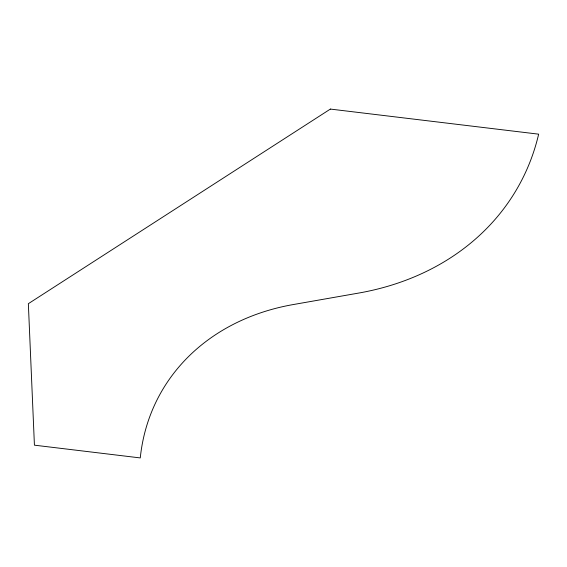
<?xml version="1.0" encoding="UTF-8"?>
<svg xmlns="http://www.w3.org/2000/svg" width="567" height="567" viewBox="0 0 567 567"><rect width="100%" height="100%" fill="white"/><g stroke="black" fill="none" stroke-linecap="round" stroke-linejoin="round"><path stroke-width="0.85" d="M330.377 109.077L28.35 303.692L34.424 445.173L140.269 457.923A246.553 200.477 28.5 0 1 293.238 304.557L358.528 293.096A297.335 241.762 28.5 0 0 538.65 134.166L330.377 109.077"/></g></svg>
